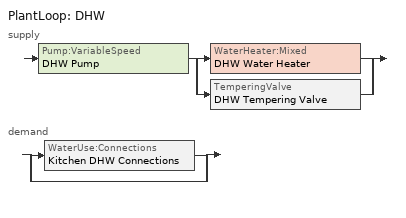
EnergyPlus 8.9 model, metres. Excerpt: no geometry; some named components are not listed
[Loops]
PlantLoop 'DHW'
 supply: Pump:VariableSpeed 'DHW Pump' > split
  | WaterHeater:Mixed 'DHW Water Heater'
  | TemperingValve 'DHW Tempering Valve'
 demand: split
  | WaterUse:Connections 'Kitchen DHW Connections'
  | bypass
[WaterUse:Connections]
Kitchen DHW Connections: Water Use Equipment 1=Kitchen DHW Equipment
[WaterUse:Equipment]
Kitchen DHW Equipment: Peak Flow Rate {m3/s}=0.00014006; Flow Rate Fraction Schedule=Kitchen DHW Sch; Target Temperature Schedule=Kitchen DHW Target Temp Sch; Zone=Kitchen; Sensible Fraction Schedule=Kitchen DHW Sensible Fract Sch; Latent Fraction Schedule=Kitchen DHW Enthalpy Fract Sch
[Sizing:Plant]
DHW: Loop Type=Heating; Design Loop Exit Temperature {C}=60; Loop Design Temperature Difference {deltaC}=5
[PlantLoop]
DHW: Fluid Type=Water; Plant Equipment Operation Scheme=DHW Loop Operation Scheme List; Maximum Loop Temperature {C}=100; Minimum Loop Temperature {C}=10; Maximum Loop Flow Rate {m3/s}=Autosize; Minimum Loop Flow Rate {m3/s}=0; Plant Loop Volume {m3}=Autosize; Load Distribution Scheme=Optimal
[SetpointManager:Scheduled]
DHW Loop Setpoint Manager: Control Variable=Temperature; Schedule=DHW Supply Temperature Schedule; Setpoint Node or NodeList=DHW Supply Outlet Node
[PlantEquipmentOperationSchemes]
DHW Loop Operation Scheme List: Control Scheme 1=DHW Operation Scheme; Control Scheme 1 Schedule=DHW Operation Schedule
[PlantEquipmentOperation:Uncontrolled]
DHW Operation Scheme: Priority Control 1 Equipment List=DHW Equipment List
[Pump:VariableSpeed]
DHW Pump: Rated Flow Rate {m3/s}=Autosize; Rated Pump Head {Pa}=0.08967; Rated Power Consumption {W}=Autosize; Motor Efficiency=1; Fraction of Motor Inefficiencies to Fluid Stream=0; Coefficient 1 of the Part Load Performance Curve=0; Coefficient 2 of the Part Load Performance Curve=1; Coefficient 3 of the Part Load Performance Curve=0; Coefficient 4 of the Part Load Performance Curve=0; Minimum Flow Rate {m3/s}=0; Pump Control Type=Intermittent
[WaterHeater:Sizing]
DHW Water Heater: Design Mode=PeakDraw; Time Storage Can Meet Peak Draw {hr}=2; Time for Tank Recovery {hr}=1; Nominal Tank Volume for Autosizing Plant Connections {m3}=0.15
[WaterHeater:Mixed]
DHW Water Heater: Tank Volume {m3}=Autosize; Setpoint Temperature Schedule=DHW Water Heater Setpoint Temperature Schedule; Deadband Temperature Difference {deltaC}=2; Maximum Temperature Limit {C}=100; Heater Control Type=Cycle; Heater Maximum Capacity {W}=Autosize; Heater Fuel Type=NaturalGas; Heater Thermal Efficiency=0.8; Off Cycle Parasitic Fuel Consumption Rate {W}=20; Off Cycle Parasitic Fuel Type=NaturalGas; Off Cycle Parasitic Heat Fraction to Tank=0.8; On Cycle Parasitic Fuel Type=NaturalGas; Ambient Temperature Indicator=Schedule; Ambient Temperature Schedule=DHW Water Heater Ambient Temperature Schedule; Off Cycle Loss Coefficient to Ambient Temperature {W/K}=6; On Cycle Loss Coefficient to Ambient Temperature {W/K}=6; Use Side Effectiveness=1; Use Side Design Flow Rate {m3/s}=Autosize
[Schedule:Compact]
Kitchen DHW Sch: Through: 12/31, For: Weekdays SummerDesignDay, Until: 01:00, 0.2, Until: 06:00, 0, Until: 07:00, 0.15, Until: 08:00, 0.6, Until: 09:00, 0.55, Until: 10:00, 0.45, Until: 11:00, 0.4, Until: 12:00, 0.45, Until: 13:00, 0.4, Until: 14:00, 0.35, Until: 17:00, 0.3, Until: 18:00, 0.4, Until: 19:00, 0.55, Until: 20:00, 0.6, Until: 21:00, 0.5, Until: 22:00, 0.55, Until: 23:00, 0.45, Until: 24:00, 0.25, For: Saturday WinterDesignDay, Until: 01:00, 0.2, Until: 06:00, 0, Until: 09:00, 0.15, Until: 10:00, 0.5, Until: 11:00, 0.45, Until: 13:00, 0.5, Until: 14:00, 0.45, Until: 16:00, 0.4, Until: 17:00, 0.35, Until: 18:00, 0.4, Until: 20:00, 0.55, Until: 21:00, 0.5, Until: 22:00, 0.55, Until: 23:00, 0.4, Until: 24:00, 0.3, For: Sunday Holidays AllOtherDays, Until: 01:00, 0.25, Until: 06:00, 0, Until: 10:00, 0.15, Until: 12:00, 0.5, Until: 14:00, 0.4, Until: 17:00, 0.3, Until: 18:00, 0.4, Until: 20:00, 0.5, Until: 21:00, 0.4, Until: 22:00, 0.5, Until: 23:00, 0.4, Until: 24:00, 0.2
DHW Operation Schedule: Through: 12/31, For: AllDays, Until: 24:00, 1
[Schedule:Constant]
Name | Hourly Value
Kitchen DHW Target Temp Sch | 48.8889
Kitchen DHW Sensible Fract Sch | 0.1
Kitchen DHW Enthalpy Fract Sch | 0.0064
DHW Supply Temperature Schedule; DHW Water Heater Setpoint Temperature Schedule | 60
DHW Water Heater Ambient Temperature Schedule | 21.1111
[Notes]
UnitaryHybridAC_IndirectEvapCooler.idf
Basic file description:  This file models a small two zone restaurant
Highlights:              Test the Unitary Hybrid AC model when used together with a second HVAC system.
Simulation Location/Run: Climate Zone 13, 3 design days, 1 run period,
Location:                Climate zone 13, CA
Design Days:              Climate Zone 13 Ann Clg .4% Condns DB=>MWB
Climate Zone 13 Ann Htg 99.6% Condns DB
Climate Zone 13 Ann Clg .4% Condns WB=>MDB
Run Period (Weather File): Full Annual Simulation,
Run Control:
Building:                Fictional 2 zone restaurant.
Floor Area:              X m2
Number of Stories:       1
US National Holidays
